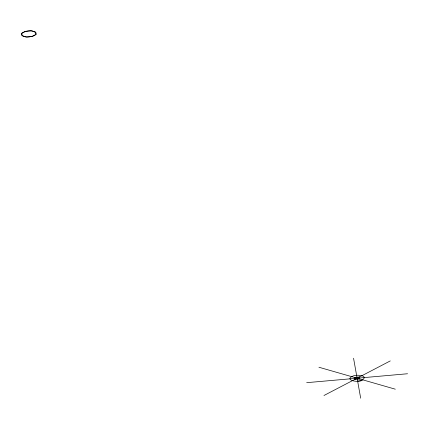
<?xml version="1.0" encoding="UTF-8"?>
<svg xmlns="http://www.w3.org/2000/svg" width="429" height="429" viewBox="0 0 429 429"><rect width="100%" height="100%" fill="white"/><g stroke="black" fill="none" stroke-linecap="round" stroke-linejoin="round"><path stroke-width="0.64" d="M362.564 379.778C368.849 375.209 355.914 374.506 353.464 375.852C342.524 380.105 360.146 383.451 362.564 379.778L360.462 380.657L357.62 381.049M323.97 395.5L390.261 360.923M306.681 382.673L407.55 373.75M318.935 367.24L395.297 389.189M353.555 358.231L360.676 398.198M21.616 33.8C22.571 38.835 33.532 37.2 36.02 34.014C35.065 28.979 24.104 30.615 21.616 33.8M25.284 31.338L21.45 33.339L21.879 35.741L26.292 37.012L32.352 36.476L36.186 34.476L35.757 32.073L31.338 30.802L25.284 31.338M359.459 376.989L354.413 377.434L354.772 379.434L359.813 378.989L359.459 376.989"/></g></svg>
